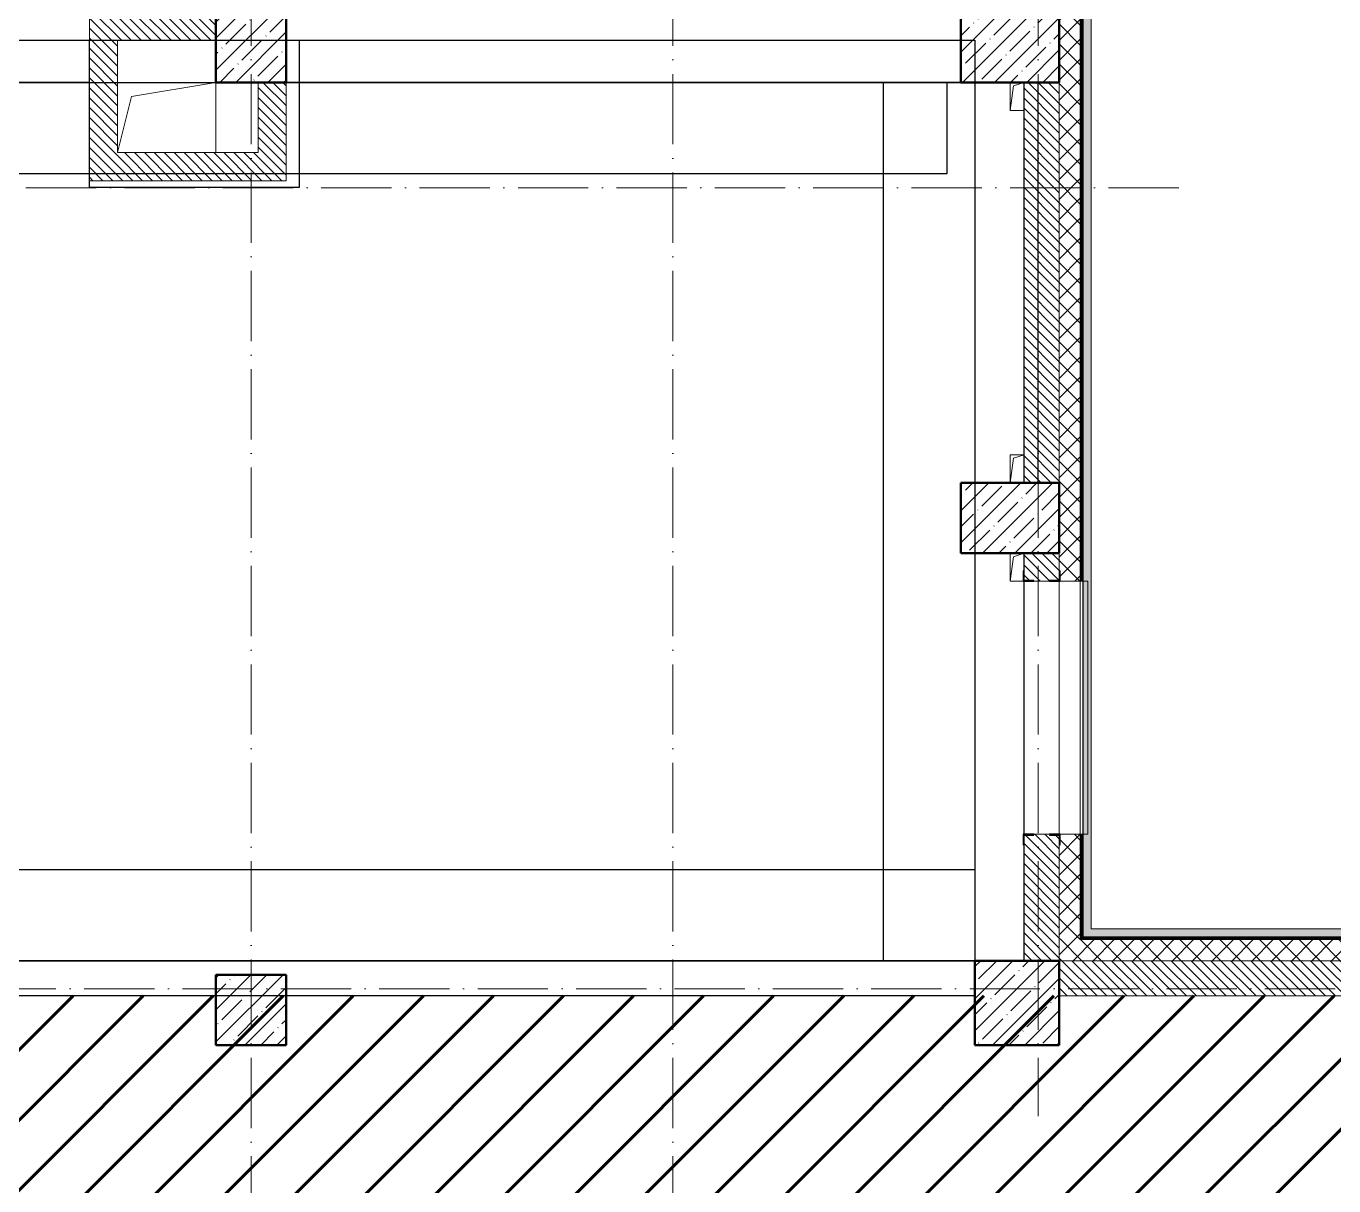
# Model space of a CAD drawing. Header units: millimetres. Extents: x -606178 to 312196, y -19338 to 632709.
# Drawn here: x -248551 to -239248, y 517974 to 526225 of the extents above; entities that cross this region are included whole.
import ezdxf

# ---------------------------------------------------------------- set-up
doc = ezdxf.new("R2010")
doc.units = ezdxf.units.MM
doc.linetypes.add('50_200_ШТРИХ_1Т_ш5_п1_п1_', pattern=[700, 500, -100, 0, -100])
for name, color, linetype, lineweight in [('2.4) ПГП вычит ЖБбалки 0.4 м -', 24, 'Continuous', 30), ('3.1) ЖБ окна 1.2 м', 102, 'Continuous', 30), ('6.4.1) Окр пт с инж. ПТ2.16', 3, 'Continuous', 60), ('A-FLOR-____-OTLN', 7, 'Continuous', 9), ('A-GENM-____-MCUT', 7, 'Continuous', 25), ('A-GENM-____-OTLN', 7, 'Continuous', 9), ('A-GENM-____-OTLN-1', 7, 'Continuous', 25), ('A-GLAZ-____-OTLN', 7, 'Continuous', 9), ('A-WALL-____-MCUT', 7, 'Continuous', 13), ('A-WALL-____-MCUT-1', 7, 'Continuous', 9), ('A-WALL-____-OTLN', 7, 'Continuous', 9), ('A-WALL-____-PATT-1', 7, 'Continuous', 9), ('A-WALL-FNSH-MCUT-1', 7, 'Continuous', 9), ('I-WALL-____-OTLN', 7, 'Continuous', 9), ('S-COLS-____-MCUT', 7, 'Continuous', 50), ('S-COLS-____-OTLN', 7, 'Continuous', 9), ('S-GRID-____-OTLN-1', 7, '50_200_ШТРИХ_1Т_ш5_п1_п1_', 9), ('стяжа', 7, 'Continuous', 30)]:
    doc.layers.add(name, color=color, linetype=linetype, lineweight=lineweight)
doc.layers.add('A-GLAZ-____-OTLN-1', color=7, linetype='Continuous', lineweight=9, true_color=0xc0c0c0)
pattern_1 = [(45, (-264901.3, 451794.26), (-70.71068, 70.71068), []), (135, (-264901.3, 451794.26), (-70.71068, -70.71068), [])]
pattern_2 = [(135, (-264901.3, 451794.26), (-35.35534, -35.35534), [])]

# ---------------------------------------------------------------- blocks, each defined once
blk = doc.blocks.new('BSC_Колонна _Прямоугольная - 500х800-V66-АР1_План отверстий 2 этажа в осях 1-64_Ю-ЯЯ')
at = {"layer": 'S-COLS-____-OTLN'}
h = blk.add_hatch(dxfattribs=at)
h.set_pattern_fill('FP_77', color=256, style=0, pattern_type=2)
h.set_pattern_definition([(45, (-17950, -74431.04), (-114.04925, 114.04925), []), (45, (-17835.95, -74431.04), (-114.04925, 114.04925), [201.613, -40.323, 3.353, -36.97])])
h.paths.add_polyline_path([(-250, -400), (250, -400), (250, 400), (-250, 400)], flags=0)
at = {"layer": 'S-COLS-____-MCUT'}
for p, q in [((250, 400), (-250, 400)), ((-250, 400), (-250, -400)), ((250, -400), (250, 400)), ((-250, -400), (250, -400))]:
    blk.add_line(p, q, dxfattribs=at)
blk = doc.blocks.new('BSC_Колонна _Прямоугольная - 500х700-25976089-АР1_План отверстий 2 этажа в осях 1-64_Ю-ЯЯ')
at = {"layer": 'S-COLS-____-OTLN'}
h = blk.add_hatch(dxfattribs=at)
h.set_pattern_fill('FP_78', color=256, style=0, pattern_type=2)
h.set_pattern_definition([(315, (-74281.04, 23350), (114.04925, 114.04925), []), (315, (-74281.04, 23235.95), (114.04925, 114.04925), [201.613, -40.323, 3.353, -36.97])])
h.paths.add_polyline_path([(-250, -350), (250, -350), (250, 350), (-250, 350)], flags=0)
at = {"layer": 'S-COLS-____-MCUT'}
for p, q in [((250, 350), (-250, 350)), ((-250, 350), (-250, -350)), ((250, -350), (250, 350)), ((-250, -350), (250, -350))]:
    blk.add_line(p, q, dxfattribs=at)
blk = doc.blocks.new('BSC_Колонна _Прямоугольная - 500х700-V67-АР1_План отверстий 2 этажа в осях 1-64_Ю-ЯЯ')
at = {"layer": 'S-COLS-____-OTLN'}
h = blk.add_hatch(dxfattribs=at)
h.set_pattern_fill('FP_79', color=256, style=0, pattern_type=2)
h.set_pattern_definition([(315, (-70931.04, 23350), (114.04925, 114.04925), []), (315, (-70931.04, 23235.95), (114.04925, 114.04925), [201.613, -40.323, 3.353, -36.97])])
h.paths.add_polyline_path([(-250, -350), (250, -350), (250, 350), (-250, 350)], flags=0)
at = {"layer": 'S-COLS-____-MCUT'}
for p, q in [((250, 350), (-250, 350)), ((-250, 350), (-250, -350)), ((250, -350), (250, 350)), ((-250, -350), (250, -350))]:
    blk.add_line(p, q, dxfattribs=at)
blk = doc.blocks.new('BSC_Колонна _Прямоугольная - 500х500-V70-АР1_План отверстий 2 этажа в осях 1-64_Ю-ЯЯ')
at = {"layer": 'S-COLS-____-OTLN'}
h = blk.add_hatch(dxfattribs=at)
h.set_pattern_fill('FP_82', color=256, style=0, pattern_type=2)
h.set_pattern_definition([(45, (-17950, -67431.04), (-114.04925, 114.04925), []), (45, (-17835.95, -67431.04), (-114.04925, 114.04925), [201.613, -40.323, 3.353, -36.97])])
h.paths.add_polyline_path([(-250, -250), (250, -250), (250, 250), (-250, 250)], flags=0)
at = {"layer": 'S-COLS-____-MCUT'}
for p, q in [((250, 250), (-250, 250)), ((-250, 250), (-250, -250)), ((250, -250), (250, 250)), ((-250, -250), (250, -250))]:
    blk.add_line(p, q, dxfattribs=at)
blk = doc.blocks.new('BSC_Колонна _Прямоугольная - 600х600-V90-АР1_План отверстий 2 этажа в осях 1-64_Ю-ЯЯ')
at = {"layer": 'S-COLS-____-OTLN'}
h = blk.add_hatch(dxfattribs=at)
h.set_pattern_fill('FP_103', color=256, style=0, pattern_type=2)
h.set_pattern_definition([(45, (-23400, -67481.04), (-114.04925, 114.04925), []), (45, (-23285.95, -67481.04), (-114.04925, 114.04925), [201.613, -40.323, 3.353, -36.97])])
h.paths.add_polyline_path([(-300, -300), (300, -300), (300, 300), (-300, 300)], flags=0)
at = {"layer": 'S-COLS-____-MCUT'}
for p, q in [((300, 300), (-300, 300)), ((-300, 300), (-300, -300)), ((300, -300), (300, 300)), ((-300, -300), (300, -300))]:
    blk.add_line(p, q, dxfattribs=at)
blk = doc.blocks.new('Отлив_СКБ - Отлив витража_СФТК-31884011-АР1_План отверстий 2 этажа в осях 1-64_Ю-ЯЯ')
at = {"layer": 'A-GLAZ-____-OTLN-1'}
for points in [[(1800, 2), (1800, 37), (0, 37), (0, 2), (1714.8, 2)], [(1714.8, 0), (1800, 0), (1800, 2), (0, 2), (0, 0)]]:
    blk.add_hatch(color=256, dxfattribs=at).paths.add_polyline_path(points, flags=0)
at = {"layer": 'A-GLAZ-____-OTLN'}
for p, q in [((0, 3), (0, 37)), ((1800, 37), (0, 37)), ((0, 2), (1800, 2)), ((1800, 37), (1800, 3)), ((1800, 0), (0, 0))]:
    blk.add_line(p, q, dxfattribs=at)
blk = doc.blocks.new('Фахверк_СКБ_Уголок - 250_1500-27504248-АР1_План отверстий 2 этажа в осях 1-64_Ю-ЯЯ')
at = {"layer": 'A-GENM-____-MCUT'}
for p, q in [((200, 181), (125, 181)), ((125, 181), (125, 106)), ((125, 106), (131, 106)), ((131, 106), (131, 175)), ((131, 175), (200, 175)), ((200, 175), (200, 181)), ((131, -6), (125, -6)), ((125, -6), (125, -81)), ((125, -81), (200, -81)), ((131, -75), (131, -6)), ((200, -75), (131, -75)), ((200, -81), (200, -75))]:
    blk.add_line(p, q, dxfattribs=at)
blk = doc.blocks.new('AR_Отверстие прямоугольное _в плите_ - AR_Отверстие прямоугольное _в плите_-V174-АР1_План отверстий 2 этажа в осях 1-64_Ю-ЯЯ')
at = {"layer": 'A-GENM-____-OTLN'}
for p, q in [((-50, 100), (-50, -100)), ((-25, 75), (50, 100)), ((-50, -100), (-25, 75)), ((-50, -100), (44, -100))]:
    blk.add_line(p, q, dxfattribs=at)
blk = doc.blocks.new('AR_Отверстие прямоугольное _в плите_ - AR_Отверстие прямоугольное _в плите_-V169-АР1_План отверстий 2 этажа в осях 1-64_Ю-ЯЯ')
at = {"layer": 'A-GENM-____-OTLN'}
for p, q in [((50, 100), (-50, 100)), ((-50, 100), (-50, -100)), ((-25, 75), (50, 100)), ((-50, -100), (-25, 75))]:
    blk.add_line(p, q, dxfattribs=at)
blk = doc.blocks.new('AR_Отверстие прямоугольное _в плите_ - AR_Отверстие прямоугольное _в плите_-V168-АР1_План отверстий 2 этажа в осях 1-64_Ю-ЯЯ')
at = {"layer": 'A-GENM-____-OTLN'}
for p, q in [((-50, 100), (-50, -100)), ((-25, 75), (50, 100)), ((-50, -100), (-25, 75)), ((-50, -100), (50, -100))]:
    blk.add_line(p, q, dxfattribs=at)
blk = doc.blocks.new('AR_Отверстие прямоугольное _в плите_ - AR_Отверстие прямоугольное _в плите_-30553029-АР1_План отверстий 2 этажа в осях 1-64_Ю-ЯЯ')
at = {"layer": 'A-GENM-____-OTLN'}
for p, q in [((350, 250), (-350, 250)), ((-250, 150), (350, 250)), ((350, -250), (350, 250)), ((-350, -250), (-250, 150))]:
    blk.add_line(p, q, dxfattribs=at)
blk = doc.blocks.new('Отлив_СКБ1 - Отлив_Фасады на кровле-32719942-АР1_План отверстий 2 этажа в осях 1-64_Ю-ЯЯ')
at = {"layer": 'A-GLAZ-____-OTLN-1'}
blk.add_hatch(color=256, dxfattribs=at).paths.add_polyline_path([(18850, 170), (18850, 204), (20650, 204), (20650, 170), (21320, 170), (21320, 228), (228, 228), (170, 170), (2850, 170), (2850, 204), (4650, 204), (4650, 170), (6050, 170), (6050, 204), (7850, 204), (7850, 170), (9250, 170), (9250, 204), (11050, 204), (11050, 170), (12450, 170), (12450, 204), (14250, 204), (14250, 170), (15650, 170), (15650, 204), (17450, 204), (17450, 170), (18704.8, 170)], flags=0)
at = {"layer": 'A-GLAZ-____-OTLN'}
blk.add_line((21320, 228), (228, 228), dxfattribs=at)
blk = doc.blocks.new('Отлив_СКБ1 - Отлив_Фасады на кровле-32719945-АР1_План отверстий 2 этажа в осях 1-64_Ю-ЯЯ')
at = {"layer": 'A-GLAZ-____-OTLN-1'}
h = blk.add_hatch(color=256, dxfattribs=at)
h.paths.add_polyline_path([(17312, 170), (17254, 228), (9745, 228), (9745, 170), (14782, 170), (14782, 204), (16582, 204), (16582, 170), (17141.2, 170)], flags=0)
h.paths.add_polyline_path([(9682, 228), (9008, 228), (9008, 170), (9682, 170)], flags=0)
h.paths.add_polyline_path([(8945, 170), (8945, 228), (40.2, 228), (40.2, 170), (8665.5, 170)], flags=0)
h.paths.add_polyline_path([(17.6, 170), (17.6, 228), (2, 228), (2, 170)], flags=0)
at = {"layer": 'A-GLAZ-____-OTLN'}
blk.add_line((17254, 228), (9745, 228), dxfattribs=at)

msp = doc.modelspace()

# ---------------------------------------------------------------- hatches: boundary and pattern name
at = {"layer": '6.4.1) Окр пт с инж. ПТ2.16'}
h = msp.add_hatch(dxfattribs=at)
h.set_pattern_fill('ANSI31', color=256, scale=111)
h.paths.add_polyline_path([(-259351.3011, 528425.3011), (-257525.5952, 528425.3011), (-257525.5952, 518825.3011), (-259351.3011, 518825.3011)])
h.paths.add_polyline_path([(-262451.3011, 518825.3011), (-257301.3011, 518825.3011), (-257301.3011, 513825.3011), (-262451.3011, 513825.3011)])
h.paths.add_polyline_path([(-219701.3011, 519325.3011), (-257301.3011, 519325.3011), (-257301.3011, 514975.3011), (-219701.3011, 514975.3011)])
at = {"layer": 'A-WALL-____-PATT-1'}
h = msp.add_hatch(dxfattribs=at)
h.set_pattern_fill('FP_1', color=256, style=0, pattern_type=2)
h.set_pattern_definition(pattern_1)
h.paths.add_polyline_path([(-241201.3011, 519725.3011), (-241051.3011, 519725.3011), (-241051.3011, 520475.3011), (-241195.3011, 520475.3011), (-241195.3011, 520400.3011), (-241201.3011, 520400.3011), (-241201.3011, 520319.7374)], flags=0)
h.paths.add_polyline_path([(-241051.3011, 522275.3011), (-241051.3011, 527312.3011), (-241138.3011, 527312.3011), (-241138.3011, 527306.3011), (-241201.3011, 527306.3011), (-241201.3011, 522350.3011), (-241195.3011, 522350.3011), (-241195.3011, 522275.3011), (-241055.2232, 522275.3011)], flags=0)
h.paths.add_polyline_path([(-241195.3011, 527312.3011), (-241186.3011, 527312.3011), (-241186.3011, 527334.3011), (-241195.3011, 527333.6443)], flags=0)
h.paths.add_polyline_path([(-241191.3011, 527344.3011), (-241186.3011, 527344.958), (-241185.5116, 527375.3011), (-241051.3011, 527375.3011), (-241051.3011, 528049.3011), (-241186.3011, 528049.3011), (-241186.3011, 528112.3011), (-241195.3011, 528112.3011), (-241195.3011, 528055.3011), (-241201.3011, 528055.3011), (-241201.3011, 527865.3011), (-241181.3011, 527864.6313), (-241181.3011, 527855.3011), (-241201.3011, 527854.6443), (-241201.3011, 527369.3011), (-241195.3011, 527369.3011), (-241195.3011, 527344.958), (-241191.3011, 527344.958)], flags=0)
h.paths.add_polyline_path([(-241138.3011, 528112.3011), (-241051.3011, 528112.3011), (-241051.3011, 537475.3011), (-241201.3011, 537475.3011), (-241201.3011, 528118.3011), (-241138.3011, 528118.3011)], flags=0)
h = msp.add_hatch(dxfattribs=at)
h.set_pattern_fill('FP_6', color=256, style=0, pattern_type=2)
h.set_pattern_definition(pattern_2)
h.paths.add_polyline_path([(-248101.3011, 526125.3011), (-247201.3011, 526125.3011), (-247201.3011, 526325.3011), (-248101.3011, 526325.3011)], flags=0)
h = msp.add_hatch(dxfattribs=at)
h.set_pattern_fill('FP_6', color=256, style=0, pattern_type=2)
h.set_pattern_definition(pattern_2)
h.paths.add_polyline_path([(-247901.3011, 525125.3011), (-247901.3011, 526125.3011), (-248101.3011, 526125.3011), (-248101.3011, 525125.3011)], flags=0)
h = msp.add_hatch(dxfattribs=at)
h.set_pattern_fill('FP_6', color=256, style=0, pattern_type=2)
h.set_pattern_definition(pattern_2)
h.paths.add_polyline_path([(-246701.3011, 525325.3011), (-246701.3011, 525825.3011), (-246901.3011, 525825.3011), (-246901.3011, 525325.3011)], flags=0)
h = msp.add_hatch(dxfattribs=at)
h.set_pattern_fill('FP_6', color=256, style=0, pattern_type=2)
h.set_pattern_definition(pattern_2)
h.paths.add_polyline_path([(-241201.3011, 522975.3011), (-241201.3011, 525825.3011), (-241451.3011, 525825.3011), (-241451.3011, 522975.3011)], flags=0)
h = msp.add_hatch(dxfattribs=at)
h.set_pattern_fill('FP_6', color=256, style=0, pattern_type=2)
h.set_pattern_definition(pattern_2)
h.paths.add_polyline_path([(-247901.3011, 525125.3011), (-246701.3011, 525125.3011), (-246701.3011, 525325.3011), (-247901.3011, 525325.3011), (-247901.3011, 525162.9745)], flags=0)
h = msp.add_hatch(dxfattribs=at)
h.set_pattern_fill('FP_6', color=256, style=0, pattern_type=2)
h.set_pattern_definition(pattern_2)
h.paths.add_polyline_path([(-241451.3011, 519575.3011), (-241201.3011, 519575.3011), (-241201.3011, 520469.3011), (-241270.3011, 520469.3011), (-241270.3011, 520475.3011), (-241382.3011, 520475.3011), (-241382.3011, 520469.3011), (-241451.3011, 520469.3011), (-241451.3011, 520319.7374)], flags=0)
h.paths.add_polyline_path([(-241270.3011, 522275.3011), (-241270.3011, 522281.3011), (-241201.3011, 522281.3011), (-241201.3011, 522475.3011), (-241451.3011, 522475.3011), (-241451.3011, 522281.3011), (-241382.3011, 522281.3011), (-241382.3011, 522275.3011)], flags=0)
h = msp.add_hatch(dxfattribs=at)
h.set_pattern_fill('FP_1', color=256, style=0, pattern_type=2)
h.set_pattern_definition(pattern_1)
h.paths.add_polyline_path([(-219701.3011, 519575.3011), (-219686.3011, 519575.3011), (-219686.3011, 519725.3011), (-220551.3011, 519725.3011), (-220551.3011, 519575.3011), (-219845.2152, 519575.3011)], flags=0)
h.paths.add_polyline_path([(-223380.2165, 519575.3011), (-222351.3011, 519575.3011), (-222351.3011, 519725.3011), (-223751.3011, 519725.3011), (-223751.3011, 519581.3011), (-223676.3011, 519581.3011), (-223676.3011, 519575.3011)], flags=0)
h.paths.add_polyline_path([(-225651.3011, 519575.3011), (-225626.3011, 519575.3011), (-225626.3011, 519581.3011), (-225551.3011, 519581.3011), (-225551.3011, 519725.3011), (-226951.3011, 519725.3011), (-226951.3011, 519581.3011), (-226876.3011, 519581.3011), (-226876.3011, 519575.3011), (-226031.4675, 519575.3011)], flags=0)
h.paths.add_polyline_path([(-229566.4688, 519575.3011), (-228826.3011, 519575.3011), (-228826.3011, 519581.3011), (-228751.3011, 519581.3011), (-228751.3011, 519725.3011), (-230151.3011, 519725.3011), (-230151.3011, 519581.3011), (-230076.3011, 519581.3011), (-230076.3011, 519575.3011)], flags=0)
h.paths.add_polyline_path([(-232026.3011, 519575.3011), (-232026.3011, 519581.3011), (-231951.3011, 519581.3011), (-231951.3011, 519725.3011), (-233351.3011, 519725.3011), (-233351.3011, 519581.3011), (-233276.3011, 519581.3011), (-233276.3011, 519575.3011), (-232217.7198, 519575.3011)], flags=0)
h.paths.add_polyline_path([(-235226.3011, 519575.3011), (-235226.3011, 519581.3011), (-235151.3011, 519581.3011), (-235151.3011, 519725.3011), (-236551.3011, 519725.3011), (-236551.3011, 519581.3011), (-236476.3011, 519581.3011), (-236476.3011, 519575.3011), (-235651.3011, 519575.3011)], flags=0)
h.paths.add_polyline_path([(-238426.3011, 519575.3011), (-238426.3011, 519581.3011), (-238351.3011, 519581.3011), (-238351.3011, 519725.3011), (-241201.3011, 519725.3011), (-241201.3011, 519575.3011), (-240171.4728, 519575.3011)], flags=0)
h = msp.add_hatch(dxfattribs=at)
h.set_pattern_fill('FP_6', color=256, style=0, pattern_type=2)
h.set_pattern_definition(pattern_2)
h.paths.add_polyline_path([(-236476.3011, 519325.3011), (-236251.3011, 519325.3011), (-236251.3011, 519575.3011), (-236545.3011, 519575.3011), (-236545.3011, 519506.3011), (-236551.3011, 519506.3011), (-236551.3011, 519394.3011), (-236545.3011, 519394.3011), (-236545.3011, 519325.3011)], flags=0)
h.paths.add_polyline_path([(-238403.9722, 519325.3011), (-238357.3011, 519325.3011), (-238357.3011, 519394.3011), (-238351.3011, 519394.3011), (-238351.3011, 519506.3011), (-238357.3011, 519506.3011), (-238357.3011, 519575.3011), (-241201.3011, 519575.3011), (-241201.3011, 519325.3011), (-238426.3011, 519325.3011)], flags=0)

# ---------------------------------------------------------------- linework, layer by layer
for points in [[(-242001.3011, 525175.3011), (-257501.3011, 525175.3011), (-257501.3011, 525825.3011), (-242001.3011, 525825.3011)], [(-241801.3011, 519575.3011), (-242451.3011, 519575.3011), (-242451.3011, 525825.3011), (-241801.3011, 525825.3011)], [(-241801.3011, 519575.3011), (-257301.3011, 519575.3011), (-257301.3011, 520225.3011), (-241801.3011, 520225.3011)]]:
    msp.add_lwpolyline(points, close=True)
at = {"layer": '2.4) ПГП вычит ЖБбалки 0.4 м -'}
msp.add_lwpolyline([(-241351.3011, 522975.3011), (-241351.3011, 525825.3011)], dxfattribs=at)
at = {"layer": '3.1) ЖБ окна 1.2 м'}
for points in [[(-252801.3011, 525825.3011), (-257301.3011, 525825.3011), (-257301.3011, 519575.3011), (-241801.3011, 519575.3011), (-241451.3011, 519575.3011), (-241451.3011, 522475.3011), (-241901.3011, 522475.3011), (-241901.3011, 522975.3011), (-241451.3011, 522975.3011), (-241451.3011, 525825.3011), (-246701.3011, 525825.3011)], [(-248101.3011, 525825.3011), (-251401.3011, 525825.3011)]]:
    msp.add_lwpolyline(points, dxfattribs=at)
at = {"layer": 'A-FLOR-____-OTLN'}
for p, q in [((-247901.3011, 525825.3011), (-247201.3011, 525825.3011)), ((-247201.3011, 525825.3011), (-247201.3011, 525325.3011))]:
    msp.add_line(p, q, dxfattribs=at)
at = {"layer": 'A-WALL-____-MCUT'}
for p, q in [((-248101.3011, 526325.3011), (-248101.3011, 525125.3011)), ((-248101.3011, 526125.3011), (-247201.3011, 526125.3011)), ((-247901.3011, 525325.3011), (-247901.3011, 526125.3011)), ((-246901.3011, 525825.3011), (-246901.3011, 525325.3011)), ((-246701.3011, 525125.3011), (-246701.3011, 525825.3011)), ((-241451.3011, 525825.3011), (-241451.3011, 522975.3011)), ((-241201.3011, 525825.3011), (-241201.3011, 522975.3011)), ((-246901.3011, 525325.3011), (-247901.3011, 525325.3011)), ((-248101.3011, 525125.3011), (-246701.3011, 525125.3011)), ((-241451.3011, 522475.3011), (-241451.3011, 522350.3011)), ((-241201.3011, 522475.3011), (-241201.3011, 522350.3011)), ((-241382.3011, 522275.3011), (-241270.3011, 522275.3011)), ((-241270.3011, 520475.3011), (-241382.3011, 520475.3011)), ((-241451.3011, 520400.3011), (-241451.3011, 519575.3011)), ((-241201.3011, 520400.3011), (-241201.3011, 519575.3011)), ((-238426.3011, 519575.3011), (-241201.3011, 519575.3011)), ((-241201.3011, 519325.3011), (-238426.3011, 519325.3011))]:
    msp.add_line(p, q, dxfattribs=at)
at = {"layer": 'A-WALL-____-MCUT-1'}
for p, q in [((-241051.3011, 522275.3011), (-241051.3011, 527312.3011)), ((-241045.3011, 522275.3011), (-241045.3011, 527312.3011)), ((-241039.3011, 522275.3011), (-241039.3011, 527312.3011)), ((-241195.3011, 522275.3011), (-241051.3011, 522275.3011)), ((-241051.3011, 520475.3011), (-241195.3011, 520475.3011)), ((-241051.3011, 520475.3011), (-241051.3011, 519725.3011)), ((-241045.3011, 519725.3011), (-241045.3011, 520475.3011)), ((-241039.3011, 519725.3011), (-241039.3011, 520475.3011)), ((-238351.3011, 519737.3011), (-241051.3011, 519737.3011)), ((-238351.3011, 519731.3011), (-241051.3011, 519731.3011)), ((-241051.3011, 519725.3011), (-238351.3011, 519725.3011))]:
    msp.add_line(p, q, dxfattribs=at)
at = {"layer": 'A-WALL-____-OTLN'}
for p, q in [((-241451.3011, 520475.3011), (-241451.3011, 522275.3011)), ((-241201.3011, 520475.3011), (-241201.3011, 522275.3011)), ((-241201.3011, 522275.3011), (-241201.3011, 520475.3011)), ((-241051.3011, 520475.3011), (-241051.3011, 522275.3011))]:
    msp.add_line(p, q, dxfattribs=at)
at = {"layer": 'A-WALL-FNSH-MCUT-1'}
for p, q in [((-241031.3011, 522275.3011), (-241031.3011, 527312.3011)), ((-241051.3011, 522275.3011), (-241031.3011, 522275.3011)), ((-241031.3011, 520475.3011), (-241051.3011, 520475.3011)), ((-241031.3011, 519725.3011), (-241031.3011, 520475.3011)), ((-238351.3011, 519745.3011), (-241051.3011, 519745.3011))]:
    msp.add_line(p, q, dxfattribs=at)
at = {"layer": 'I-WALL-____-OTLN'}
for p, q in [((-248101.3011, 526125.3011), (-251401.3011, 526125.3011)), ((-241901.3011, 526125.3011), (-246701.3011, 526125.3011))]:
    msp.add_line(p, q, dxfattribs=at)
at = {"layer": 'S-GRID-____-OTLN-1'}
for p, q in [((-246951.3011, 542687.1106), (-246951.3011, 504685.847)), ((-243951.3011, 542687.1106), (-243951.3011, 504685.847)), ((-241351.3011, 542687.1106), (-241351.3011, 518469.7429)), ((-240351.3011, 525075.3011), (-269570.0713, 525075.3011)), ((-160826.8945, 519375.3011), (-269570.0713, 519375.3011))]:
    msp.add_line(p, q, dxfattribs=at)
at = {"layer": 'стяжа'}
for points in [[(-241801.3011, 519325.3011), (-257501.3011, 519325.3011), (-257501.3011, 526125.3011), (-241801.3011, 526125.3011)], [(-248101.3011, 526125.3011), (-246608.8548, 526125.3011), (-246608.8548, 525077.3229), (-248101.3011, 525077.3229)]]:
    msp.add_lwpolyline(points, close=True, dxfattribs=at)

# ---------------------------------------------------------------- block references
at = {"layer": 'A-GENM-____-OTLN'}
for name, p in [('AR_Отверстие прямоугольное _в плите_ - AR_Отверстие прямоугольное _в плите_-30553029-АР1_План отверстий 2 этажа в осях 1-64_Ю-ЯЯ', (-247551.3011, 525575.3011)), ('AR_Отверстие прямоугольное _в плите_ - AR_Отверстие прямоугольное _в плите_-V168-АР1_План отверстий 2 этажа в осях 1-64_Ю-ЯЯ', (-241501.3011, 525725.3011)), ('AR_Отверстие прямоугольное _в плите_ - AR_Отверстие прямоугольное _в плите_-V169-АР1_План отверстий 2 этажа в осях 1-64_Ю-ЯЯ', (-241501.3011, 523075.3011)), ('AR_Отверстие прямоугольное _в плите_ - AR_Отверстие прямоугольное _в плите_-V174-АР1_План отверстий 2 этажа в осях 1-64_Ю-ЯЯ', (-241501.3011, 522375.3011))]:
    msp.add_blockref(name, p, dxfattribs=at)
at = {"layer": 'A-GENM-____-OTLN-1'}
for p, rotation in [((-241276.3011, 522150.3011), 89.99999999999991), ((-241376.3011, 520600.3011), 269.9999999999999)]:
    msp.add_blockref('Фахверк_СКБ_Уголок - 250_1500-27504248-АР1_План отверстий 2 этажа в осях 1-64_Ю-ЯЯ', p, dxfattribs=dict(at, rotation=rotation))
at = {"layer": 'A-GLAZ-____-OTLN'}
for name, p, rotation in [('Отлив_СКБ1 - Отлив_Фасады на кровле-32719945-АР1_План отверстий 2 этажа в осях 1-64_Ю-ЯЯ', (-241201.3011, 537057.3011), 269.9999999999997), ('Отлив_СКБ - Отлив витража_СФТК-31884011-АР1_План отверстий 2 этажа в осях 1-64_Ю-ЯЯ', (-241034.3011, 522275.3011), 269.9999999999995)]:
    msp.add_blockref(name, p, dxfattribs=dict(at, rotation=rotation))
msp.add_blockref('Отлив_СКБ1 - Отлив_Фасады на кровле-32719942-АР1_План отверстий 2 этажа в осях 1-64_Ю-ЯЯ', (-241201.3011, 519575.3011), dxfattribs=at)
at = {"layer": 'S-COLS-____-OTLN'}
for name, p in [('BSC_Колонна _Прямоугольная - 500х800-V66-АР1_План отверстий 2 этажа в осях 1-64_Ю-ЯЯ', (-246951.3011, 526225.3011)), ('BSC_Колонна _Прямоугольная - 600х600-V90-АР1_План отверстий 2 этажа в осях 1-64_Ю-ЯЯ', (-241501.3011, 519275.3011)), ('BSC_Колонна _Прямоугольная - 500х500-V70-АР1_План отверстий 2 этажа в осях 1-64_Ю-ЯЯ', (-246951.3011, 519225.3011))]:
    msp.add_blockref(name, p, dxfattribs=at)
at = {"layer": 'S-COLS-____-OTLN', "rotation": 89.9999999999999}
for name, p in [('BSC_Колонна _Прямоугольная - 500х700-25976089-АР1_План отверстий 2 этажа в осях 1-64_Ю-ЯЯ', (-241551.3011, 526075.3011)), ('BSC_Колонна _Прямоугольная - 500х700-V67-АР1_План отверстий 2 этажа в осях 1-64_Ю-ЯЯ', (-241551.3011, 522725.3011))]:
    msp.add_blockref(name, p, dxfattribs=at)

doc.saveas('drawing.dxf')
